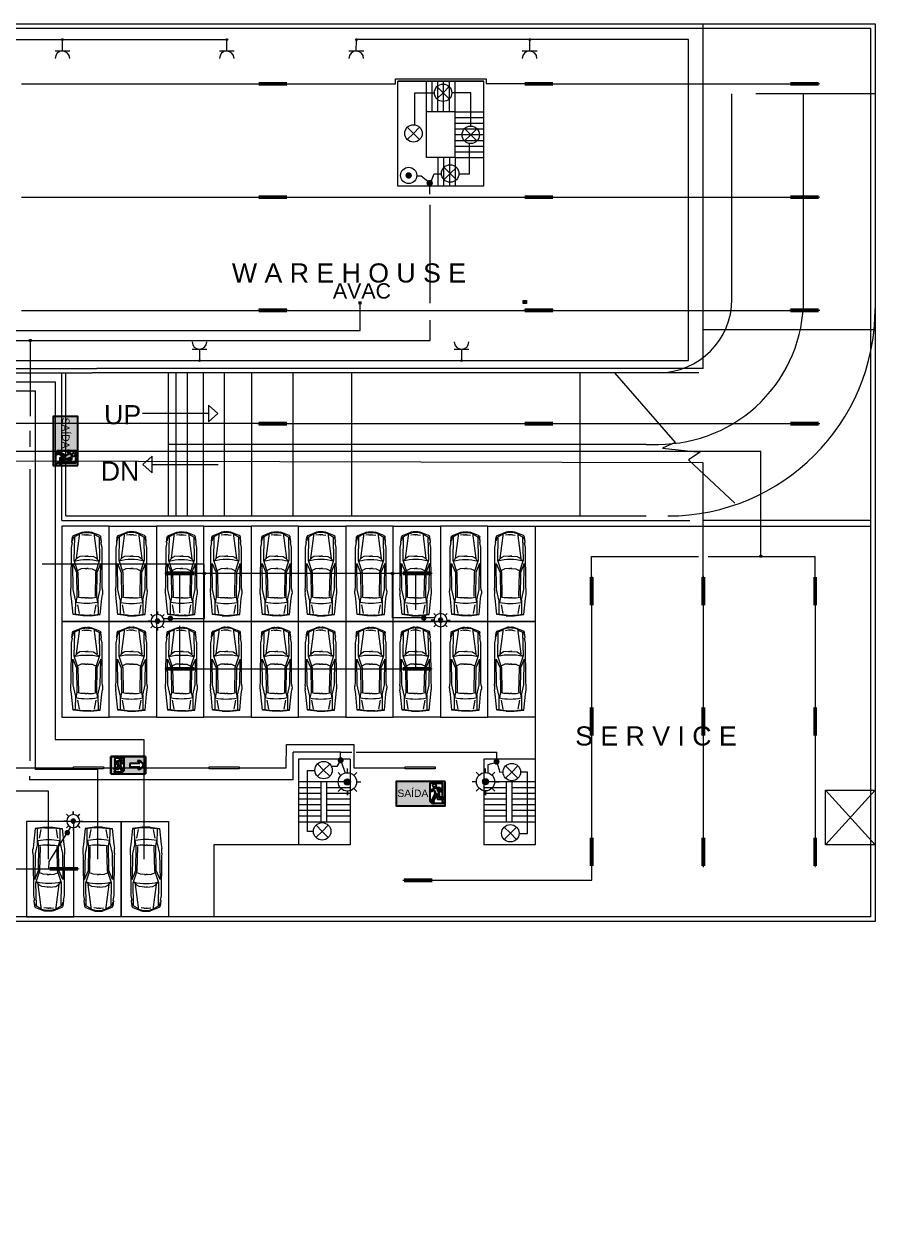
# Model space of a CAD drawing. Extents: x -17539 to 1421, y -3169 to 802964.
# Drawn here: x 192.5 to 237.1, y 131.4 to 193.9 of the extents above; entities that cross this region are included whole.
import ezdxf
from ezdxf.enums import TextEntityAlignment as Align

# ---------------------------------------------------------------- set-up
doc = ezdxf.new("R2010")
doc.units = 0
doc.header["$LTSCALE"] = 25
doc.header["$MEASUREMENT"] = 0
doc.linetypes.add('DASHED2', pattern=[0.375, 0.25, -0.125])
doc.layers.get('0').update_dxf_attribs({"lineweight": 9})
for name, color, linetype, lineweight in [('black marble', 251, 'Continuous', 5), ('Iluminação', 10, 'Continuous', 9), ('www.cadblocksfree.com', 7, 'Continuous', 9)]:
    doc.layers.add(name, color=color, linetype=linetype, lineweight=lineweight)
doc.layers.add('Simbologia de Emergência', color=6, linetype='Continuous')
doc.layers.add('Tomadas', color=3, linetype='Continuous', lineweight=9, true_color=0x00f500)
doc.styles.add('AGORA COTA', font='arial.ttf')
doc.styles.add('ROMANS', font='arial.ttf')
doc.styles.get("Standard").update_dxf_attribs({"font": 'arial.ttf'})

# ---------------------------------------------------------------- blocks, each defined once
blk = doc.blocks.new('CAR')
at = {"layer": 'black marble'}
for p, q in [((857, 1946), (571, 1917)), ((618, 1881), (798, 1931)), ((862, 1922), (857, 1946)), ((1117, 1975), (862, 1922)), ((3170, 1983), (1117, 1975)), ((3317, 1887), (1965, 1906)), ((1965, 1906), (2427, 1705)), ((3348, 2000), (3170, 1983)), ((3854, 1766), (3317, 1887)), ((3795, 1965), (3583, 1995)), ((4634, 1882), (3795, 1965)), ((4669, 1382), (4609, 1880)), ((4695, 1382), (4634, 1882)), ((500, 1857), (323, 1414)), ((403, 1549), (351, 1378)), ((375, 1544), (1696, 1717)), ((432, 1553), (581, 1846)), ((458, 1281), (479, 1430)), ((578, 1819), (1791, 1841)), ((1568, 1222), (1589, 1536)), ((1568, 1258), (1572, 1173)), ((1589, 1536), (1668, 1654)), ((1668, 1654), (1834, 1825)), ((1791, 1841), (2424, 1633)), ((2225, 1226), (2237, 1459)), ((2225, 1254), (2228, 1173)), ((2237, 1459), (2318, 1634)), ((2424, 1633), (3692, 1609)), ((2427, 1705), (3722, 1691)), ((3722, 1691), (3998, 1746)), ((3760, 1485), (3722, 1691)), ((3764, 1230), (3760, 1485)), ((3764, 1251), (3763, 1173)), ((3854, 1766), (4614, 1768)), ((4123, 1658), (4581, 1571)), ((500, 488), (323, 931)), ((403, 796), (351, 967)), ((375, 801), (1696, 628)), ((432, 792), (581, 499)), ((458, 1200), (459, 1173)), ((458, 1146), (459, 1173)), ((458, 1065), (479, 915)), ((1568, 1087), (1572, 1173)), ((1568, 1123), (1589, 809)), ((1589, 809), (1668, 691)), ((1668, 691), (1834, 520)), ((1791, 504), (2424, 712)), ((1965, 439), (2427, 640)), ((2225, 1091), (2228, 1173)), ((2225, 1119), (2237, 886)), ((2237, 886), (2318, 711)), ((2424, 712), (3692, 737)), ((2427, 640), (3722, 655)), ((3760, 860), (3722, 655)), ((3722, 655), (3998, 600)), ((3764, 1116), (3760, 860)), ((3764, 1095), (3763, 1173)), ((4123, 688), (4581, 774)), ((4669, 963), (4609, 465)), ((4695, 963), (4634, 463)), ((857, 399), (571, 428)), ((578, 526), (1791, 504)), ((618, 465), (798, 415)), ((862, 423), (857, 399)), ((1117, 370), (862, 423)), ((3170, 363), (1117, 370)), ((3317, 458), (1965, 439)), ((3348, 345), (3170, 363)), ((3854, 580), (3317, 458)), ((3795, 380), (3583, 350)), ((4634, 463), (3795, 380)), ((3854, 580), (4614, 577))]:
    blk.add_line(p, q, dxfattribs=at)
blk.add_lwpolyline([(0, 2480), (5000, 2480), (5000, 0), (0, 0)], close=True, dxfattribs=at)
for centre, radius, start, end in [((580, 1835), 82.3, 95.8102, 164.66147), ((633, 1828), 54.9, 105.48617, 160.78938), ((3445, 1017), 988, 81.92841, 95.62572), ((958, 1240), 658, 164.66147, 185.88651), ((995, 1240), 658, 167.90524, 185.88651), ((1115, 1240), 658, 176.47351, 183.52649), ((3915, 1234), 2164, 164.13463, 181.61796), ((1207, 1172), 2850, 0.00295, 11.60549), ((3030, 1240), 1646, 357.64887, 4.94076), ((3055, 1240), 1646, 357.64887, 4.94076), ((958, 1105), 658, 174.11349, 195.33853), ((995, 1105), 658, 174.11349, 192.09476), ((1115, 1105), 658, 176.47351, 183.52649), ((3915, 1112), 2164, 178.38204, 195.86537), ((1207, 1173), 2850, 348.39451, 359.99705), ((3030, 1105), 1646, 355.05924, 2.35113), ((3055, 1105), 1646, 355.05924, 2.35113), ((580, 510), 82.3, 195.33853, 264.1898), ((633, 517), 54.9, 199.21062, 254.51383), ((3445, 1328), 988, 264.37428, 278.07159)]:
    blk.add_arc(centre, radius, start, end, dxfattribs=at)
blk = doc.blocks.new('Tomada')
for p, q in [((0, 0), (-0.97, 0)), ((0, 0.63), (0, 0)), ((0, 0), (0, -0.63))]:
    blk.add_line(p, q)
blk.add_arc((0.62, 0), 0.622, 90, 270)
blk = doc.blocks.new('emergencia saida')
at = {"layer": 'Simbologia de Emergência'}
h = blk.add_hatch(color=98, dxfattribs=at)
h.paths.add_polyline_path([(-0.097, 0.169), (-0.097, 1.056), (-1.871, 1.056), (-1.871, 0.169)])
h.paths.add_polyline_path([(-0.638, 0.322), (-0.638, 0.988), (-0.194, 0.988), (-0.194, 0.486), (-0.185, 0.486), (-0.137, 0.406), (-0.194, 0.406), (-0.194, 0.322), (-0.131, 0.259), (-0.575, 0.259)], flags=16)
h.paths.add_polyline_path([(-0.552, 0.906, -1), (-0.426, 0.906, -1)], flags=0)
h.paths.add_polyline_path([(-0.582, 0.323), (-0.511, 0.323), (-0.481, 0.259), (-0.552, 0.259)], flags=0)
h.paths.add_polyline_path([(-0.474, 0.602, 0.215507), (-0.473, 0.66), (-0.51, 0.748), (-0.568, 0.7), (-0.638, 0.7), (-0.638, 0.747), (-0.585, 0.747), (-0.501, 0.817, -0.204141), (-0.48, 0.826), (-0.305, 0.826, -0.263654), (-0.28, 0.812), (-0.226, 0.722, -1), (-0.266, 0.698), (-0.315, 0.779), (-0.377, 0.779), (-0.322, 0.644, -0.095479), (-0.317, 0.617), (-0.317, 0.481), (-0.187, 0.481), (-0.145, 0.41), (-0.366, 0.41, -0.414214), (-0.389, 0.433), (-0.389, 0.599, 0.740976), (-0.403, 0.6), (-0.53, 0.331), (-0.601, 0.331)], flags=0)
for p, q in [((-0.194, 0.988), (-0.638, 0.988)), ((-0.194, 0.486), (-0.194, 0.988)), ((-0.097, 0.169), (-0.097, 1.056)), ((-0.585, 0.747), (-0.638, 0.747)), ((-0.568, 0.7), (-0.638, 0.7)), ((-0.474, 0.602), (-0.601, 0.331)), ((-0.496, 0.821), (-0.585, 0.747)), ((-0.51, 0.748), (-0.568, 0.7)), ((-0.403, 0.6), (-0.53, 0.331)), ((-0.51, 0.748), (-0.473, 0.66)), ((-0.48, 0.826), (-0.305, 0.826)), ((-0.389, 0.599), (-0.389, 0.433)), ((-0.315, 0.779), (-0.377, 0.779)), ((-0.377, 0.779), (-0.322, 0.644)), ((-0.317, 0.617), (-0.317, 0.481)), ((-0.317, 0.481), (-0.187, 0.481)), ((-0.266, 0.698), (-0.315, 0.779)), ((-0.28, 0.812), (-0.226, 0.722)), ((-0.194, 0.486), (-0.185, 0.486)), ((-0.187, 0.481), (-0.145, 0.41)), ((-0.185, 0.486), (-0.137, 0.406)), ((-1.871, 0.169), (-0.097, 0.169)), ((-0.638, 0.322), (-0.575, 0.259)), ((-0.601, 0.331), (-0.53, 0.331)), ((-0.552, 0.259), (-0.582, 0.323)), ((-0.582, 0.323), (-0.511, 0.323)), ((-0.481, 0.259), (-0.511, 0.323)), ((-0.366, 0.41), (-0.145, 0.41)), ((-0.194, 0.322), (-0.194, 0.406)), ((-0.194, 0.406), (-0.137, 0.406)), ((-0.194, 0.322), (-0.131, 0.259))]:
    blk.add_line(p, q, dxfattribs=at)
at = {"layer": 'Simbologia de Emergência', "color": 7, "true_color": 0xffffff}
for points in [[(-0.097, 1.056), (-1.871, 1.056), (-1.871, 0.169), (-0.097, 0.169), (-0.097, 1.056)], [(-0.638, 0.322), (-0.638, 0.988), (-0.194, 0.988), (-0.194, 0.486), (-0.185, 0.486), (-0.137, 0.406), (-0.194, 0.406), (-0.194, 0.322), (-0.131, 0.259), (-0.575, 0.259), (-0.638, 0.322)], [(-0.511, 0.323), (-0.582, 0.323), (-0.552, 0.259), (-0.481, 0.259), (-0.511, 0.323)]]:
    blk.add_lwpolyline(points, close=True, dxfattribs=at)
for points in [[(-0.552, 0.906, -1), (-0.426, 0.906, -1), (-0.552, 0.906, -1)], [(-0.403, 0.6, -0.740976), (-0.389, 0.599), (-0.389, 0.433, 0.414214), (-0.366, 0.41), (-0.145, 0.41), (-0.187, 0.481), (-0.317, 0.481), (-0.317, 0.617, 0.095479), (-0.322, 0.644), (-0.377, 0.779), (-0.315, 0.779), (-0.266, 0.698, 1), (-0.226, 0.722), (-0.28, 0.812, 0.263654), (-0.305, 0.826), (-0.48, 0.826, 0.148058), (-0.496, 0.821), (-0.585, 0.747), (-0.638, 0.747), (-0.638, 0.7), (-0.568, 0.7), (-0.51, 0.748), (-0.473, 0.66, -0.215507), (-0.474, 0.602), (-0.601, 0.331), (-0.53, 0.331), (-0.403, 0.6, -0.740976)]]:
    blk.add_lwpolyline(points, format="xyb", close=True, dxfattribs=at)
at = {"layer": 'Simbologia de Emergência'}
blk.add_lwpolyline([(-0.403, 0.6, -0.038289), (-0.403, 0.601), (-0.403, 0.6, -0.038289)], format="xyb", close=True, dxfattribs=at)
blk.add_circle((-0.489, 0.906), 0.0631, dxfattribs=at)
for centre, radius, start, end in [((-0.48, 0.797), 0.029, 89.9965, 123.6843), ((-0.538, 0.632), 0.071, 334.7085, 23.3555), ((-0.396, 0.597), 0.00762, 12.9437, 159.094), ((-0.366, 0.433), 0.0222, 179.9965, 269.9965), ((-0.388, 0.617), 0.071, 359.9965, 21.8123), ((-0.305, 0.797), 0.029, 30.9159, 89.9965), ((-0.246, 0.71), 0.0234, 210.9159, 30.9159)]:
    blk.add_arc(centre, radius, start, end, dxfattribs=at)
at = {"layer": 'Simbologia de Emergência', "color": 0, "style": 'AGORA COTA'}
blk.add_text('SAÍDA', height=0.2665, rotation=359.9965, dxfattribs=at).set_placement((-1.27, 0.493), align=Align.CENTER)
blk = doc.blocks.new('Caixa de Derivação')
at = {"layer": 'Iluminação'}
h = blk.add_hatch(color=256, dxfattribs=at)
h.dxf.hatch_style = 1
h.paths.add_polyline_path([(0.052, 0.051), (-0.048, 0.051), (-0.048, -0.049), (0.052, -0.049)])
blk.add_lwpolyline([(-0.048, 0.051), (0.052, 0.051), (0.052, -0.049), (-0.048, -0.049)], close=True, dxfattribs=at)
blk = doc.blocks.new('emergencia seta')
at = {"layer": 'Simbologia de Emergência'}
h = blk.add_hatch(color=98, dxfattribs=at)
h.paths.add_polyline_path([(1.001, 0.298), (0.094, 0.296), (-0.813, 0.294), (-0.811, -0.613), (1.003, -0.609)])
h.paths.add_polyline_path([(-0.131, -0.455), (-0.195, -0.52), (-0.649, -0.521), (-0.585, -0.456), (-0.585, -0.371), (-0.643, -0.371), (-0.595, -0.289), (-0.585, -0.289), (-0.587, 0.224), (-0.133, 0.225)], flags=16)
h.paths.add_polyline_path([(-0.372, -0.172, 0.038289), (-0.372, -0.171)], flags=0)
h.paths.add_polyline_path([(0.186, -0.248), (0.185, -0.067), (0.706, -0.066), (0.597, 0.07), (0.733, 0.07), (0.915, -0.156), (0.734, -0.383), (0.598, -0.383), (0.706, -0.247)], flags=16)
h.paths.add_polyline_path([(-0.349, 0.142, -1), (-0.221, 0.142, -1)], flags=0)
h.paths.add_polyline_path([(-0.188, -0.455), (-0.261, -0.455), (-0.291, -0.52), (-0.218, -0.52)], flags=16)
h.paths.add_polyline_path([(-0.3, -0.17, -0.215507), (-0.301, -0.11), (-0.263, -0.02), (-0.204, -0.069), (-0.132, -0.069), (-0.132, -0.021), (-0.187, -0.021), (-0.277, 0.054, 0.148058), (-0.294, 0.059), (-0.473, 0.059, 0.263654), (-0.498, 0.044), (-0.553, -0.048, 1), (-0.512, -0.072), (-0.462, 0.011), (-0.399, 0.011), (-0.454, -0.127, 0.095479), (-0.459, -0.154), (-0.459, -0.293), (-0.592, -0.294), (-0.635, -0.366), (-0.409, -0.366, 0.414214), (-0.386, -0.343), (-0.387, -0.173, -0.740976), (-0.372, -0.172), (-0.241, -0.446), (-0.169, -0.446)], flags=0)
for p, q in [((-0.813, 0.294), (1.001, 0.298)), ((-0.811, -0.613), (-0.813, 0.294)), ((1.001, 0.298), (1.003, -0.609)), ((1.001, 0.298), (1.001, 0.298)), ((1.001, 0.298), (1.003, -0.609)), ((1.001, 0.298), (1.001, 0.298))]:
    blk.add_line(p, q, dxfattribs=at)
at = {"layer": 'Simbologia de Emergência', "color": 7, "linetype": 'ByBlock', "lineweight": -2, "true_color": 0xffffff}
for p, q in [((1.001, 0.298), (-0.813, 0.294)), ((-0.813, 0.294), (-0.811, -0.613)), ((-0.587, 0.224), (-0.133, 0.225)), ((-0.587, 0.224), (-0.133, 0.225)), ((-0.587, 0.224), (-0.133, 0.225)), ((-0.585, -0.289), (-0.587, 0.224)), ((-0.585, -0.289), (-0.587, 0.224)), ((-0.585, -0.289), (-0.587, 0.224)), ((-0.498, 0.044), (-0.553, -0.048)), ((-0.498, 0.044), (-0.553, -0.048)), ((-0.498, 0.044), (-0.553, -0.048)), ((-0.512, -0.072), (-0.462, 0.011)), ((-0.512, -0.072), (-0.462, 0.011)), ((-0.512, -0.072), (-0.462, 0.011)), ((-0.294, 0.059), (-0.473, 0.059)), ((-0.294, 0.059), (-0.473, 0.059)), ((-0.294, 0.059), (-0.473, 0.059)), ((-0.462, 0.011), (-0.399, 0.011)), ((-0.462, 0.011), (-0.399, 0.011)), ((-0.462, 0.011), (-0.399, 0.011)), ((-0.399, 0.011), (-0.454, -0.127)), ((-0.399, 0.011), (-0.454, -0.127)), ((-0.399, 0.011), (-0.454, -0.127)), ((-0.349, 0.142), (-0.349, 0.142)), ((-0.277, 0.054), (-0.187, -0.021)), ((-0.277, 0.054), (-0.187, -0.021)), ((-0.187, -0.021), (-0.277, 0.054)), ((-0.133, 0.225), (-0.131, -0.455)), ((0.706, -0.066), (0.597, 0.07)), ((0.733, 0.07), (0.597, 0.07)), ((0.915, -0.156), (0.733, 0.07)), ((1.003, -0.609), (1.001, 0.298)), ((1.003, -0.609), (1.001, 0.298)), ((-0.811, -0.613), (1.003, -0.609)), ((-0.585, -0.456), (-0.649, -0.521)), ((-0.585, -0.456), (-0.649, -0.521)), ((-0.649, -0.521), (-0.585, -0.456)), ((-0.195, -0.52), (-0.649, -0.521)), ((-0.595, -0.289), (-0.643, -0.371)), ((-0.595, -0.289), (-0.643, -0.371)), ((-0.643, -0.371), (-0.595, -0.289)), ((-0.585, -0.371), (-0.643, -0.371)), ((-0.585, -0.371), (-0.643, -0.371)), ((-0.585, -0.371), (-0.643, -0.371)), ((-0.592, -0.294), (-0.635, -0.366)), ((-0.592, -0.294), (-0.635, -0.366)), ((-0.592, -0.294), (-0.635, -0.366)), ((-0.409, -0.366), (-0.635, -0.366)), ((-0.409, -0.366), (-0.635, -0.366)), ((-0.635, -0.366), (-0.409, -0.366)), ((-0.585, -0.289), (-0.595, -0.289)), ((-0.585, -0.289), (-0.595, -0.289)), ((-0.595, -0.289), (-0.585, -0.289)), ((-0.459, -0.293), (-0.592, -0.294)), ((-0.459, -0.293), (-0.592, -0.294)), ((-0.459, -0.293), (-0.592, -0.294)), ((-0.585, -0.456), (-0.585, -0.371)), ((-0.585, -0.456), (-0.585, -0.371)), ((-0.585, -0.456), (-0.585, -0.371)), ((-0.459, -0.154), (-0.459, -0.293)), ((-0.459, -0.154), (-0.459, -0.293)), ((-0.459, -0.154), (-0.459, -0.293)), ((-0.387, -0.173), (-0.386, -0.343)), ((-0.387, -0.173), (-0.386, -0.343)), ((-0.386, -0.343), (-0.387, -0.173)), ((-0.372, -0.171), (-0.372, -0.172)), ((-0.372, -0.172), (-0.241, -0.446)), ((-0.372, -0.172), (-0.241, -0.446)), ((-0.372, -0.172), (-0.372, -0.172)), ((-0.372, -0.172), (-0.241, -0.446)), ((-0.263, -0.02), (-0.301, -0.11)), ((-0.263, -0.02), (-0.301, -0.11)), ((-0.301, -0.11), (-0.263, -0.02)), ((-0.3, -0.17), (-0.169, -0.446)), ((-0.3, -0.17), (-0.169, -0.446)), ((-0.169, -0.446), (-0.3, -0.17)), ((-0.291, -0.52), (-0.261, -0.455)), ((-0.291, -0.52), (-0.261, -0.455)), ((-0.261, -0.455), (-0.291, -0.52)), ((-0.291, -0.52), (-0.218, -0.52)), ((-0.263, -0.02), (-0.204, -0.069)), ((-0.263, -0.02), (-0.204, -0.069)), ((-0.263, -0.02), (-0.204, -0.069)), ((-0.263, -0.02), (-0.263, -0.02)), ((-0.188, -0.455), (-0.261, -0.455)), ((-0.188, -0.455), (-0.261, -0.455)), ((-0.188, -0.455), (-0.261, -0.455)), ((-0.169, -0.446), (-0.241, -0.446)), ((-0.169, -0.446), (-0.241, -0.446)), ((-0.241, -0.446), (-0.169, -0.446)), ((-0.218, -0.52), (-0.188, -0.455)), ((-0.218, -0.52), (-0.188, -0.455)), ((-0.218, -0.52), (-0.188, -0.455)), ((-0.204, -0.069), (-0.132, -0.069)), ((-0.204, -0.069), (-0.132, -0.069)), ((-0.204, -0.069), (-0.132, -0.069)), ((-0.131, -0.455), (-0.195, -0.52)), ((-0.131, -0.455), (-0.195, -0.52)), ((-0.131, -0.455), (-0.195, -0.52)), ((-0.188, -0.455), (-0.188, -0.455)), ((-0.187, -0.021), (-0.132, -0.021)), ((-0.187, -0.021), (-0.132, -0.021)), ((-0.132, -0.021), (-0.187, -0.021)), ((-0.132, -0.069), (-0.132, -0.021)), ((-0.131, -0.455), (-0.131, -0.455)), ((0.706, -0.066), (0.185, -0.067)), ((0.185, -0.067), (0.186, -0.248)), ((0.706, -0.247), (0.186, -0.248)), ((0.706, -0.247), (0.598, -0.383)), ((0.734, -0.383), (0.598, -0.383)), ((0.915, -0.156), (0.734, -0.383))]:
    blk.add_line(p, q, dxfattribs=at)
blk.add_circle((-0.285, 0.142), 0.0645, dxfattribs=at)
blk.add_circle((-0.285, 0.142), 0.0645, dxfattribs=at)
for centre, radius, start, end in [((-0.473, 0.029), 0.0296, 90.13181, 149.21243), ((-0.473, 0.029), 0.0296, 90.13181, 149.21232), ((-0.473, 0.029), 0.0296, 90.13181, 149.21232), ((-0.285, 0.142), 0.0645, 0.13181, 180.13181), ((-0.285, 0.142), 0.0645, 180.13181, 0.13181), ((-0.294, 0.03), 0.0296, 56.44401, 90.13181), ((-0.294, 0.03), 0.0296, 56.44422, 90.13181), ((-0.294, 0.03), 0.0296, 56.44422, 90.13181), ((-0.532, -0.06), 0.024, 149.21243, 329.21243), ((-0.532, -0.06), 0.024, 149.21232, 329.21232), ((-0.532, -0.06), 0.024, 149.21232, 329.21232), ((-0.387, -0.154), 0.0726, 158.31607, 180.13181), ((-0.387, -0.154), 0.0726, 158.31577, 180.13181), ((-0.387, -0.154), 0.0726, 158.31577, 180.13181), ((-0.409, -0.343), 0.0227, 270.13181, 0.13181), ((-0.409, -0.343), 0.0227, 270.13181, 0.13181), ((-0.409, -0.343), 0.0227, 270.13181, 0.13181), ((-0.379, -0.174), 0.00779, 21.03434, 167.1846), ((-0.379, -0.174), 0.00779, 21.03434, 167.18455), ((-0.379, -0.174), 0.00779, 21.03434, 167.18455), ((-0.379, -0.174), 0.00779, 21.03434, 29.8052), ((-0.234, -0.138), 0.0726, 156.77285, 205.41985), ((-0.234, -0.138), 0.0726, 156.77312, 205.41977), ((-0.234, -0.138), 0.0726, 156.77312, 205.41977)]:
    blk.add_arc(centre, radius, start, end, dxfattribs=at)
blk = doc.blocks.new('Luminárias 3')
at = {"layer": 'Iluminação'}
blk.add_line((0.029, 0.024), (1.552, 0.024), dxfattribs=at)
blk.add_lwpolyline([(0, 0.105), (1.575, 0.105), (1.575, 0), (0, 0)], close=True, dxfattribs=at)
blk = doc.blocks.new('Luminária 4')
at = {"layer": 'Iluminação', "lineweight": 40}
for p, q in [((0.733, 0.043), (-0.734, 0.043)), ((-0.734, 0.043), (-0.734, 0)), ((-0.734, 0), (0.733, 0)), ((0.733, 0), (0.733, 0.043))]:
    blk.add_line(p, q, dxfattribs=at)
at = {"layer": 'Iluminação', "lineweight": 30}
blk.add_line((-0.667, 0.008), (0.679, 0.008), dxfattribs=at)
blk = doc.blocks.new('Ponto de Luz')
for q in [(-0.438, -0.436), (-0.437, 0.437), (0.438, 0.436), (0.437, -0.437)]:
    blk.add_line((0, 0), q)
blk.add_circle((0, 0), 0.618)
blk = doc.blocks.new('sensor movimento')
for p, q in [((0.001, 0.48), (0.001, 0.697)), ((-0.48, 0.001), (-0.697, 0.001)), ((-0.697, 0.001), (-0.697, 0.001)), ((-0.338, 0.34), (-0.491, 0.494)), ((0.338, 0.34), (0.491, 0.494)), ((0.48, 0.001), (0.697, 0.001)), ((0.697, 0.001), (0.697, 0.002)), ((-0.336, -0.342), (-0.488, -0.497)), ((0.001, -0.48), (0.001, -0.697)), ((0.001, -0.697), (0.001, -0.507)), ((0.337, -0.341), (0.491, -0.494))]:
    blk.add_line(p, q)
for radius in [0.48, 0.159]:
    blk.add_circle((0, 0), radius)

msp = doc.modelspace()

# ---------------------------------------------------------------- hatches: boundary and pattern name
at = {"layer": 'Iluminação'}
h = msp.add_hatch(color=256, dxfattribs=at)
h.dxf.hatch_style = 1
h.paths.add_polyline_path([(212.872, 185.915, 1), (212.533, 185.915, 1)])
h = msp.add_hatch(color=256, dxfattribs=at)
h.dxf.hatch_style = 1
h.paths.add_polyline_path([(213.974, 185.515, 1), (213.634, 185.515, 1)])
h = msp.add_hatch(color=256, dxfattribs=at)
h.dxf.hatch_style = 1
h.paths.add_polyline_path([(199.662, 162.579, -1), (199.435, 162.579, -1)])
h = msp.add_hatch(color=256, dxfattribs=at)
h.dxf.hatch_style = 1
h.paths.add_polyline_path([(200.222, 162.574, 1), (200.222, 162.866, 1)])
h = msp.add_hatch(color=256, dxfattribs=at)
h.dxf.hatch_style = 1
h.paths.add_polyline_path([(213.496, 162.596, 1), (213.496, 162.888, 1)])
h = msp.add_hatch(color=256, dxfattribs=at)
h.dxf.hatch_style = 1
h.paths.add_polyline_path([(214.486, 162.627, -1), (214.259, 162.627, -1)])
h = msp.add_hatch(color=256, dxfattribs=at)
h.dxf.hatch_style = 1
h.paths.add_polyline_path([(208.981, 155.291, 1), (209.3, 155.291, 1)])
h = msp.add_hatch(color=256, dxfattribs=at)
h.dxf.hatch_style = 1
h.paths.add_polyline_path([(217.146, 155.213, 1), (217.464, 155.213, 1)])
h = msp.add_hatch(color=256, dxfattribs=at)
h.dxf.hatch_style = 1
h.paths.add_polyline_path([(209.336, 154.156, 1), (209.655, 154.156, 1)])
h = msp.add_hatch(color=256, dxfattribs=at)
h.dxf.hatch_style = 1
h.paths.add_polyline_path([(216.887, 154.166, 1), (216.568, 154.166, 1)])
h = msp.add_hatch(color=256, dxfattribs=at)
h.dxf.hatch_style = 1
h.paths.add_polyline_path([(195.251, 152.107, -1), (195.023, 152.107, -1)])
h = msp.add_hatch(color=256, dxfattribs=at)
h.dxf.hatch_style = 1
h.paths.add_polyline_path([(194.825, 151.351, 1), (194.825, 151.642, 1)])
at = {"layer": 'Tomadas'}
h = msp.add_hatch(color=256, dxfattribs=at)
h.dxf.hatch_style = 1
h.paths.add_polyline_path([(186.976, 185.834, 0.540943), (186.911, 185.791, 0.540943), (186.976, 185.749)])
h.paths.add_polyline_path([(187.004, 185.791), (186.976, 185.791), (186.976, 185.749, 0.295829)])
h.paths.add_polyline_path([(186.976, 185.834), (186.976, 185.791), (187.004, 185.791, 0.299986)])
h.paths.add_polyline_path([(194.623, 193.028, 0.050121), (194.622, 193.037), (194.531, 193.037, 0.050121), (194.53, 193.028, 1)])
h.paths.add_polyline_path([(194.531, 193.037), (194.622, 193.037, 0.817365)])
h.paths.add_polyline_path([(203.136, 193.028, 1), (203.229, 193.028, 1)])
h.paths.add_polyline_path([(210.011, 193.028), (209.965, 193.028), (209.964, 192.981, 0.416452)])
h.paths.add_polyline_path([(209.918, 193.028, 0.411979), (209.964, 192.981), (209.965, 193.028), (210.011, 193.028, 1)])
h.paths.add_polyline_path([(219.092, 193.028), (219.046, 193.028), (219.045, 192.981, 0.416452)])
h.paths.add_polyline_path([(219.046, 193.028), (218.999, 193.028, 0.411979), (219.045, 192.981)])
h.paths.add_polyline_path([(218.999, 193.028), (219.092, 193.028, 1)])
h.paths.add_polyline_path([(215.472, 176.263, 0.414214), (215.426, 176.216), (215.472, 176.216)])
h.paths.add_polyline_path([(215.472, 176.263), (215.472, 176.216), (215.519, 176.216, 0.414214)])
h.paths.add_polyline_path([(215.519, 176.216), (215.472, 176.216), (215.426, 176.216, 1)])
h.paths.add_polyline_path([(201.791, 176.216), (201.698, 176.216, 1)])
h.paths.add_polyline_path([(201.745, 176.263, 0.414214), (201.698, 176.216), (201.745, 176.216)])
h.paths.add_polyline_path([(201.745, 176.263), (201.745, 176.216), (201.791, 176.216, 0.414214)])
h.paths.add_polyline_path([(99.283, 174.644), (106.858, 174.644), (106.858, 173.959), (99.283, 173.959)], flags=25)
h.paths.add_polyline_path([(68.493, 82.636), (76.068, 82.636), (76.068, 81.951), (68.493, 81.951)], flags=25)
h.paths.add_polyline_path([(187.029, 180.1), (189.317, 180.1), (189.317, 179.393), (187.029, 179.393)], flags=9)
h.paths.add_polyline_path([(60.944, 78.966), (63.148, 78.966), (63.148, 78.259), (60.944, 78.259)], flags=9)
h.paths.add_polyline_path([(96.545, 182.517), (98.369, 182.517), (98.369, 181.81), (96.545, 181.81)], flags=9)
h.paths.add_polyline_path([(99.283, 174.644), (106.858, 174.644), (106.858, 173.959), (99.283, 173.959)], flags=25)
h.paths.add_polyline_path([(68.493, 82.636), (76.068, 82.636), (76.068, 81.951), (68.493, 81.951)], flags=25)
h.paths.add_polyline_path([(51.327, 103.152), (51.327, 104.819), (63.232, 104.819), (63.232, 103.152)], flags=9)
h.paths.add_polyline_path([(58.945, 136.43), (58.945, 138.037), (59.695, 138.037), (59.695, 136.43)], flags=9)
h.paths.add_polyline_path([(61.347, 136.43), (61.347, 138.037), (62.097, 138.037), (62.097, 136.43)], flags=9)
h.paths.add_polyline_path([(66.6, 121.993), (66.6, 123.659), (68.981, 123.659), (68.981, 121.993)], flags=9)
h.paths.add_polyline_path([(69.153, 120.731), (69.153, 122.398), (71.486, 122.398), (71.486, 120.731)], flags=9)
h.paths.add_polyline_path([(106.918, 186.31), (106.918, 187.977), (118.822, 187.977), (118.822, 186.31)], flags=9)
h.paths.add_polyline_path([(141.49, 174.823), (143.156, 174.823), (143.156, 172.49), (141.49, 172.49)], flags=9)
h.paths.add_polyline_path([(141.49, 177.683), (143.156, 177.683), (143.156, 175.302), (141.49, 175.302)], flags=9)
h.paths.add_polyline_path([(158.25, 185.042), (159.857, 185.042), (159.857, 184.292), (158.25, 184.292)], flags=25)
h.paths.add_polyline_path([(158.25, 182.64), (159.857, 182.64), (159.857, 181.89), (158.25, 181.89)], flags=25)
h.paths.add_polyline_path([(158.25, 185.042), (159.857, 185.042), (159.857, 184.292), (158.25, 184.292)], flags=25)
h.paths.add_polyline_path([(158.25, 182.64), (159.857, 182.64), (159.857, 181.89), (158.25, 181.89)], flags=25)
h.paths.add_polyline_path([(196.245, 169.596), (196.245, 171.263), (198.578, 171.263), (198.578, 169.596)], flags=9)
h.paths.add_polyline_path([(196.418, 172.553), (196.418, 174.219), (198.799, 174.219), (198.799, 172.553)], flags=9)
h.paths.add_polyline_path([(221.091, 155.729), (221.091, 157.396), (232.996, 157.396), (232.996, 155.729)], flags=9)
h.paths.add_polyline_path([(203.63, 179.976), (203.63, 181.643), (220.344, 181.643), (220.344, 179.976)], flags=9)
h = msp.add_hatch(color=256, dxfattribs=at)
h.dxf.hatch_style = 1
h.paths.add_polyline_path([(218.698, 179.364), (218.698, 179.208), (218.872, 179.208), (218.872, 179.364)])
h = msp.add_hatch(color=256, dxfattribs=at)
h.dxf.hatch_style = 1
h.paths.add_polyline_path([(210.068, 179.33), (210.068, 179.174), (210.242, 179.174), (210.242, 179.33)])

# ---------------------------------------------------------------- linework, layer by layer
at = {"layer": 'Iluminação'}
for p, q in [((192.42, 190.718), (204.863, 190.718)), ((206.33, 190.718), (212.005, 190.718)), ((212.005, 190.718), (212.005, 190.982)), ((212.005, 190.982), (216.769, 190.982)), ((216.769, 190.982), (216.769, 190.718)), ((218.783, 190.718), (216.769, 190.718)), ((220.25, 190.718), (232.703, 190.718)), ((214.052, 190.225), (213.015, 190.225)), ((213.015, 190.225), (213.015, 188.567)), ((215.952, 190.249), (214.964, 190.249)), ((215.952, 188.499), (215.952, 190.249)), ((215.894, 185.992), (215.894, 187.591)), ((213.358, 185.873), (213.126, 185.873)), ((213.795, 185.536), (213.358, 185.873)), ((213.841, 185.518), (214.046, 186.007)), ((214.046, 186.007), (214.421, 186.007)), ((215.332, 185.992), (215.894, 185.992)), ((213.808, 184.938), (213.808, 185.508)), ((192.42, 184.778), (204.863, 184.778)), ((206.33, 184.778), (218.783, 184.778)), ((213.823, 179.225), (213.823, 184.379)), ((220.25, 184.778), (232.703, 184.778)), ((192.42, 178.848), (204.863, 178.848)), ((206.33, 178.848), (218.783, 178.848)), ((220.25, 178.848), (232.703, 178.848)), ((213.828, 177.275), (213.828, 178.338)), ((190.068, 177.275), (213.828, 177.275)), ((192.882, 177.273), (192.882, 173.312)), ((204.863, 172.918), (189.736, 172.918)), ((192.868, 172.535), (192.868, 171.71)), ((206.33, 172.918), (218.783, 172.918)), ((220.25, 172.918), (232.703, 172.918)), ((187.693, 171.478), (231.151, 171.478)), ((231.151, 165.966), (231.151, 171.478)), ((228.135, 170.858), (187.321, 170.955)), ((228.135, 164.875), (228.135, 170.858)), ((192.857, 170.53), (192.857, 155.263)), ((222.285, 164.875), (222.285, 165.966)), ((222.285, 165.966), (227.879, 165.966)), ((228.387, 165.966), (233.995, 165.966)), ((233.995, 164.875), (233.995, 165.966)), ((202, 165.554), (193.514, 165.554)), ((200.694, 165.051), (200.694, 163.013)), ((212.399, 165.075), (201.466, 165.075)), ((202, 165.08), (202, 165.554)), ((202.006, 162.718), (202.006, 165.075)), ((211.862, 162.75), (211.862, 165.075)), ((213.055, 165.075), (213.055, 163.159)), ((222.285, 163.408), (222.285, 158.055)), ((228.135, 163.408), (228.135, 158.055)), ((233.995, 163.408), (233.995, 158.055)), ((199.868, 162.714), (202.006, 162.718)), ((214.059, 162.75), (211.862, 162.75)), ((200.694, 162.337), (200.694, 160.081)), ((213.055, 162.267), (213.055, 160.118)), ((201.466, 160.075), (212.399, 160.075)), ((222.285, 156.588), (222.285, 151.225)), ((228.135, 156.588), (228.135, 151.225)), ((233.995, 156.588), (233.995, 151.225)), ((206.294, 154.886), (206.3, 156.118)), ((206.3, 156.118), (209.832, 156.118)), ((209.138, 155.721), (206.652, 155.721)), ((206.652, 154.261), (206.652, 155.721)), ((209.138, 155.283), (209.138, 155.721)), ((209.138, 155.721), (209.721, 155.721)), ((209.832, 156.118), (209.825, 154.886)), ((209.945, 155.721), (217.313, 155.721)), ((217.313, 155.223), (217.313, 155.721)), ((209.126, 155.286), (208.944, 154.96)), ((209.169, 155.216), (209.379, 154.622)), ((217.237, 155.16), (216.851, 155.057)), ((216.851, 155.057), (216.851, 154.63)), ((217.323, 155.194), (217.477, 154.672)), ((189.598, 154.886), (195.141, 154.886)), ((192.845, 154.452), (192.845, 154.261)), ((196.716, 154.886), (202.259, 154.886)), ((203.834, 154.886), (206.294, 154.886)), ((207.396, 151.558), (207.396, 154.75)), ((207.396, 154.75), (207.794, 154.75)), ((208.944, 154.96), (208.664, 154.96)), ((209.825, 154.886), (212.512, 154.886)), ((217.477, 154.672), (217.649, 154.678)), ((218.92, 154.66), (218.561, 154.66)), ((218.92, 153.32), (218.92, 154.66)), ((206.652, 154.261), (192.845, 154.261)), ((218.92, 151.457), (218.92, 153.32)), ((194.998, 151.793), (193.85, 149.996)), ((207.716, 151.558), (207.396, 151.558)), ((218.483, 151.457), (218.92, 151.457)), ((193.85, 149.996), (193.847, 149.605)), ((181.677, 149.605), (193.91, 149.605)), ((222.285, 149.758), (222.285, 149.004)), ((213.933, 149.004), (222.288, 149.004))]:
    msp.add_line(p, q, dxfattribs=at)
msp.add_circle((212.702, 185.915), 0.426, dxfattribs=at)
at = {"layer": 'Tomadas'}
for p, q in [((186.976, 193.037), (203.17, 193.037)), ((227.366, 193.028), (209.94, 193.028)), ((227.366, 193.028), (209.94, 193.028)), ((227.366, 176.216), (227.366, 193.028)), ((227.366, 176.216), (227.366, 193.028)), ((210.155, 177.794), (210.155, 179.252)), ((188.148, 177.794), (210.155, 177.794)), ((188.148, 176.216), (197.045, 176.216)), ((188.148, 176.216), (197.045, 176.216)), ((197.045, 176.216), (227.366, 176.216)), ((197.045, 176.216), (227.366, 176.216)), ((188.039, 175.103), (194.181, 175.114)), ((194.181, 175.114), (194.181, 156.384)), ((187.76, 174.64), (193.163, 174.64)), ((193.163, 154.805), (193.163, 174.64)), ((194.181, 156.384), (198.837, 156.384)), ((198.837, 156.384), (198.837, 150.113)), ((196.413, 154.805), (193.163, 154.805)), ((196.413, 154.805), (196.413, 150.113)), ((192.07, 153.685), (193.814, 153.685)), ((193.814, 153.685), (193.814, 150.113))]:
    msp.add_line(p, q, dxfattribs=at)
msp.add_lwpolyline([(218.698, 179.364), (218.872, 179.364), (218.872, 179.208), (218.698, 179.208)], close=True, dxfattribs=at)
for centre in [(194.577, 193.028), (194.577, 193.028), (203.182, 193.028), (203.182, 193.028), (209.965, 193.028), (209.965, 193.028), (219.046, 193.028), (219.046, 193.028), (201.745, 176.216), (201.745, 176.216), (215.472, 176.216), (215.472, 176.216)]:
    msp.add_circle(centre, 0.0466, dxfattribs=at)
at = {"layer": 'www.cadblocksfree.com'}
for p, q in [((50.133, 193.853), (237.133, 193.853)), ((237.133, 193.853), (237.133, 146.853)), ((50.363, 193.623), (236.903, 193.623)), ((236.903, 147.083), (236.903, 193.623)), ((216.633, 190.853), (212.133, 190.853)), ((212.133, 190.853), (216.633, 190.853)), ((212.133, 185.353), (212.133, 190.853)), ((213.633, 189.253), (213.633, 190.853)), ((213.933, 189.253), (213.933, 190.853)), ((214.233, 189.253), (214.233, 190.853)), ((214.533, 189.253), (214.533, 190.853)), ((214.833, 189.253), (214.833, 190.853)), ((215.133, 189.253), (215.133, 190.853)), ((216.633, 185.353), (216.633, 190.853)), ((213.633, 186.853), (213.633, 189.253)), ((215.133, 189.253), (213.633, 189.253)), ((215.133, 189.253), (216.633, 189.253)), ((215.133, 186.853), (215.133, 189.253)), ((215.133, 188.953), (216.633, 188.953)), ((215.133, 188.653), (216.633, 188.653)), ((215.133, 188.653), (216.633, 188.653)), ((215.133, 188.353), (216.633, 188.353)), ((215.133, 188.053), (216.633, 188.053)), ((215.133, 187.753), (216.633, 187.753)), ((215.133, 186.853), (213.633, 186.853)), ((214.233, 186.853), (214.233, 185.353)), ((214.533, 186.853), (214.533, 185.353)), ((214.833, 186.853), (214.833, 185.353)), ((215.133, 187.453), (216.633, 187.453)), ((215.133, 187.153), (216.633, 187.153)), ((215.133, 186.853), (215.133, 185.353)), ((215.133, 186.853), (216.633, 186.853)), ((216.633, 185.353), (212.133, 185.353)), ((186.376, 175.813), (196.363, 175.813)), ((228.133, 175.813), (196.363, 175.813)), ((186.146, 175.583), (196.133, 175.583)), ((194.532, 167.853), (194.532, 175.583)), ((194.74, 168.083), (194.74, 175.583)), ((227.903, 175.583), (196.133, 175.583)), ((200.133, 168.083), (200.133, 175.583)), ((200.529, 168.083), (200.529, 175.583)), ((201.112, 168.083), (201.112, 175.583)), ((201.962, 168.083), (201.962, 175.583)), ((203.05, 168.083), (203.05, 175.583)), ((204.487, 168.083), (204.487, 175.583)), ((206.656, 168.083), (206.656, 175.583)), ((209.725, 168.083), (209.725, 175.583)), ((221.681, 168.083), (221.681, 175.583)), ((223.486, 175.583), (226.659, 171.928)), ((202.715, 173.457), (202.217, 173.892)), ((202.217, 173.892), (202.217, 173.015)), ((202.217, 173.457), (198.77, 173.457)), ((202.217, 173.015), (202.715, 173.457)), ((226.659, 171.928), (226.004, 171.626)), ((225.133, 171.833), (200.133, 171.833)), ((226.004, 171.626), (227.968, 171.425)), ((227.968, 171.425), (227.364, 171.022)), ((199.275, 171.221), (198.777, 170.78)), ((198.777, 170.78), (199.275, 170.344)), ((199.275, 170.344), (199.275, 171.221)), ((199.275, 170.78), (202.722, 170.78)), ((227.364, 171.022), (229.781, 168.757)), ((194.532, 167.853), (227.43, 167.853)), ((194.74, 168.083), (221.681, 168.083)), ((219.333, 167.553), (228.133, 167.553)), ((219.333, 167.553), (219.333, 150.853)), ((221.681, 168.083), (225.133, 168.083)), ((236.903, 167.853), (228.133, 167.853)), ((228.133, 167.553), (236.903, 167.553)), ((209.633, 155.353), (206.933, 155.353)), ((206.933, 155.353), (206.933, 150.853)), ((209.633, 155.353), (209.633, 150.853)), ((219.333, 155.353), (216.633, 155.353)), ((216.633, 155.353), (216.633, 150.853)), ((209.633, 154.153), (206.933, 154.153)), ((208.103, 153.853), (206.933, 153.853)), ((208.103, 154.153), (208.103, 152.053)), ((208.403, 154.153), (208.403, 152.053)), ((209.633, 153.853), (208.403, 153.853)), ((219.333, 154.153), (216.633, 154.153)), ((217.803, 153.853), (216.633, 153.853)), ((217.803, 154.153), (217.803, 152.053)), ((218.103, 154.153), (218.103, 152.053)), ((219.333, 153.853), (218.103, 153.853)), ((234.533, 150.853), (237.133, 153.73)), ((237.133, 150.853), (234.533, 153.73)), ((208.103, 153.553), (206.933, 153.553)), ((208.103, 153.253), (206.933, 153.253)), ((209.633, 153.553), (208.403, 153.553)), ((209.633, 153.253), (208.403, 153.253)), ((217.803, 153.553), (216.633, 153.553)), ((217.803, 153.253), (216.633, 153.253)), ((219.333, 153.553), (218.103, 153.553)), ((219.333, 153.253), (218.103, 153.253)), ((208.103, 152.953), (206.933, 152.953)), ((208.103, 152.653), (206.933, 152.653)), ((209.633, 152.953), (208.403, 152.953)), ((209.633, 152.653), (208.403, 152.653)), ((217.803, 152.953), (216.633, 152.953)), ((217.803, 152.653), (216.633, 152.653)), ((219.333, 152.953), (218.103, 152.953)), ((219.333, 152.653), (218.103, 152.653)), ((208.103, 152.353), (206.933, 152.353)), ((209.633, 152.053), (206.933, 152.053)), ((209.633, 152.353), (208.403, 152.353)), ((217.803, 152.353), (216.633, 152.353)), ((219.333, 152.053), (216.633, 152.053)), ((219.333, 152.353), (218.103, 152.353)), ((209.633, 150.853), (202.49, 150.853)), ((202.49, 150.853), (202.49, 147.083)), ((209.633, 150.853), (206.933, 150.853)), ((219.333, 150.853), (216.633, 150.853)), ((237.133, 150.853), (234.533, 150.853)), ((237.133, 150.853), (234.533, 150.853)), ((237.133, 150.853), (234.533, 150.853)), ((236.903, 147.083), (96.903, 147.083)), ((237.133, 146.853), (97.133, 146.853))]:
    msp.add_line(p, q, dxfattribs=at)
at = {"layer": 'www.cadblocksfree.com', "linetype": 'DASHED2', "ltscale": 5}
for p, q in [((228.133, 175.813), (228.133, 193.853)), ((229.633, 179.433), (229.633, 190.183)), ((228.133, 177.853), (237.133, 177.853))]:
    msp.add_line(p, q, dxfattribs=at)
at = {"layer": 'www.cadblocksfree.com', "linetype": 'DASHED2'}
msp.add_line((237.133, 190.183), (229.633, 190.183), dxfattribs=at)
at = {"layer": 'www.cadblocksfree.com'}
for points in [[(237.133, 146.853), (97.133, 146.853), (97.133, 49.853), (50.133, 49.853), (50.133, 193.853), (237.133, 193.853)], [(237.133, 150.853), (234.533, 150.853), (234.533, 153.73), (237.133, 153.73)]]:
    msp.add_lwpolyline(points, close=True, dxfattribs=at)
at = {"layer": 'www.cadblocksfree.com', "linetype": 'DASHED2', "ltscale": 5}
msp.add_lwpolyline([(225.133, 171.833), (225.783, 171.833, 0.414214), (233.383, 179.433), (233.383, 190.183)], format="xyb", dxfattribs=at)
for centre, radius in [((225.783, 179.433), 3.85), ((226.283, 178.933), 10.85)]:
    msp.add_arc(centre, radius, 270, 0, dxfattribs=at)

# ---------------------------------------------------------------- block references
at = {"layer": 'Iluminação'}
for name, p in [('Luminária 4', (205.596, 190.696)), ('Luminária 4', (219.516, 190.696)), ('Luminária 4', (233.436, 190.696)), ('Luminária 4', (205.596, 184.756)), ('Luminária 4', (219.516, 184.756)), ('Luminária 4', (233.436, 184.756)), ('Luminária 4', (205.596, 178.826)), ('Luminária 4', (219.516, 178.826)), ('Luminária 4', (233.436, 178.826)), ('Caixa de Derivação', (192.884, 177.268)), ('Luminária 4', (205.596, 172.896)), ('Luminária 4', (219.516, 172.896)), ('Luminária 4', (233.436, 172.896)), ('Caixa de Derivação', (231.151, 165.966)), ('Luminária 4', (200.732, 165.053)), ('Caixa de Derivação', (201.998, 165.072)), ('Caixa de Derivação', (211.86, 165.071)), ('Luminária 4', (213.132, 165.053)), ('Luminária 4', (200.732, 160.053)), ('Luminária 4', (213.132, 160.053)), ('Luminárias 3', (195.141, 154.833)), ('Luminárias 3', (202.259, 154.833)), ('sensor movimento', (209.496, 154.156)), ('Luminárias 3', (212.512, 154.833)), ('sensor movimento', (216.728, 154.166)), ('Luminária 4', (194.643, 149.583))]:
    msp.add_blockref(name, p, dxfattribs=at)
at = {"layer": 'Iluminação', "xscale": 0.7374665747829442, "yscale": 0.7374665747829442, "zscale": 0.7374665747829442}
for p in [(214.508, 190.243), (212.955, 188.115), (215.952, 188.043), (214.877, 186.016), (208.249, 154.772), (218.105, 154.671), (208.172, 151.566), (218.028, 151.465)]:
    msp.add_blockref('Ponto de Luz', p, dxfattribs=at)
at = {"layer": 'Iluminação', "xscale": -0.7125210958801527, "yscale": 0.7125210958801527, "zscale": 0.7125210958801527, "rotation": 180}
for p in [(214.373, 162.627), (199.549, 162.579), (195.137, 152.107)]:
    msp.add_blockref('sensor movimento', p, dxfattribs=at)
at = {"layer": 'Simbologia de Emergência', "xscale": 1.446648851099372, "yscale": 1.446648851099372, "zscale": 1.446648851099372, "rotation": 270}
msp.add_blockref('emergencia saida', (193.842, 170.588), dxfattribs=at)
at = {"layer": 'Simbologia de Emergência'}
msp.add_blockref('emergencia seta', (197.912, 155.184), dxfattribs=at)
at = {"layer": 'Simbologia de Emergência', "xscale": 1.446648851099372, "yscale": 1.446648851099372, "zscale": 1.446648851099372}
msp.add_blockref('emergencia saida', (214.759, 152.656), dxfattribs=at)
at = {"layer": 'Tomadas', "xscale": 0.6170314054757464, "yscale": 0.6170314054757464, "zscale": 0.6170314054757464}
for p, rotation in [((194.572, 192.426), 269.5624521940539), ((194.572, 192.426), 269.5624521940539), ((194.572, 192.426), 269.5624521940539), ((194.572, 192.426), 269.5624521940539), ((194.572, 192.426), 269.5624521940539), ((194.572, 192.426), 269.5624521940539), ((194.572, 192.426), 269.5624521940539), ((194.572, 192.426), 269.5624521940539), ((203.178, 192.426), 269.5624521940539), ((203.178, 192.426), 269.5624521940539), ((203.178, 192.426), 269.5624521940539), ((203.178, 192.426), 269.5624521940539), ((203.178, 192.426), 269.5624521940539), ((203.178, 192.426), 269.5624521940539), ((203.178, 192.426), 269.5624521940539), ((203.178, 192.426), 269.5624521940539), ((209.96, 192.426), 269.5624521940539), ((209.96, 192.426), 269.5624521940539), ((219.041, 192.426), 269.5624521940539), ((219.041, 192.426), 269.5624521940539), ((201.745, 176.818), 89.99999999999999), ((201.745, 176.818), 89.99999999999999), ((201.745, 176.818), 89.99999999999999), ((201.745, 176.818), 89.99999999999999), ((201.745, 176.818), 89.99999999999999), ((201.745, 176.818), 89.99999999999999), ((201.745, 176.818), 89.99999999999999), ((201.745, 176.818), 89.99999999999999), ((215.472, 176.818), 89.99999999999999), ((215.472, 176.818), 89.99999999999999), ((215.472, 176.818), 89.99999999999999), ((215.472, 176.818), 89.99999999999999)]:
    msp.add_blockref('Tomada', p, dxfattribs=dict(at, rotation=rotation))
at = {"layer": 'www.cadblocksfree.com', "yscale": 0.001, "zscale": 0.001}
for p, xscale, rotation in [((197.012, 167.553), -0.001, 90.00000064033027), ((197.012, 167.553), 0.001, 269.9999993596697), ((201.973, 167.553), -0.001, 90.00000064033027), ((201.973, 167.553), 0.001, 269.9999993596697), ((206.933, 167.553), -0.001, 90.00000064033027), ((206.933, 167.553), 0.001, 269.9999993596697), ((211.893, 167.553), -0.001, 90.00000064033027), ((211.893, 167.553), 0.001, 269.9999993596697), ((216.853, 167.553), -0.001, 90.00000064033027), ((216.853, 167.553), 0.001, 269.9999993596697), ((197.012, 162.553), -0.001, 90.00000064033027), ((197.012, 162.553), 0.001, 269.9999993596697), ((201.973, 162.553), -0.001, 90.00000064033027), ((201.973, 162.553), 0.001, 269.9999993596697), ((206.933, 162.553), -0.001, 90.00000064033027), ((206.933, 162.553), 0.001, 269.9999993596697), ((211.893, 162.553), -0.001, 90.00000064033027), ((211.893, 162.553), 0.001, 269.9999993596697), ((216.853, 162.553), -0.001, 90.00000064033027), ((216.853, 162.553), 0.001, 269.9999993596697), ((192.679, 147.083), -0.001, 269.9999993596697), ((197.639, 147.083), 0.001, 89.99999935966973), ((200.119, 147.083), 0.001, 90.00000064033027)]:
    msp.add_blockref('CAR', p, dxfattribs=dict(at, xscale=xscale, rotation=rotation))
at = {"layer": 'www.cadblocksfree.com', "rotation": 270}
for p in [(222.263, 164.141), (228.113, 164.141), (233.973, 164.141), (222.263, 157.321), (228.113, 157.321), (233.973, 157.321), (222.263, 150.491), (228.113, 150.491), (233.973, 150.491)]:
    msp.add_blockref('Luminária 4', p, dxfattribs=at)
at = {"layer": 'www.cadblocksfree.com'}
msp.add_blockref('Luminária 4', (213.199, 148.983), dxfattribs=at)

# ---------------------------------------------------------------- texts
at = {"layer": 'Tomadas', "insert": (208.733, 180.268), "char_height": 0.8005, "width": 1.78354, "attachment_point": 1}
msp.add_mtext('AVAC', dxfattribs=at)
at = {"layer": 'www.cadblocksfree.com', "style": 'ROMANS'}
msp.add_text(' W A R E H O U S E', height=1, dxfattribs=at).set_placement((203.058, 180.309))
for s, p in [('UP', (196.752, 173.886)), ('DN', (196.578, 170.93)), ('S E R V I C E', (221.425, 157.062))]:
    msp.add_text(s, height=1, dxfattribs=at).set_placement(p, align=Align.TOP_LEFT)

doc.saveas('drawing.dxf')
